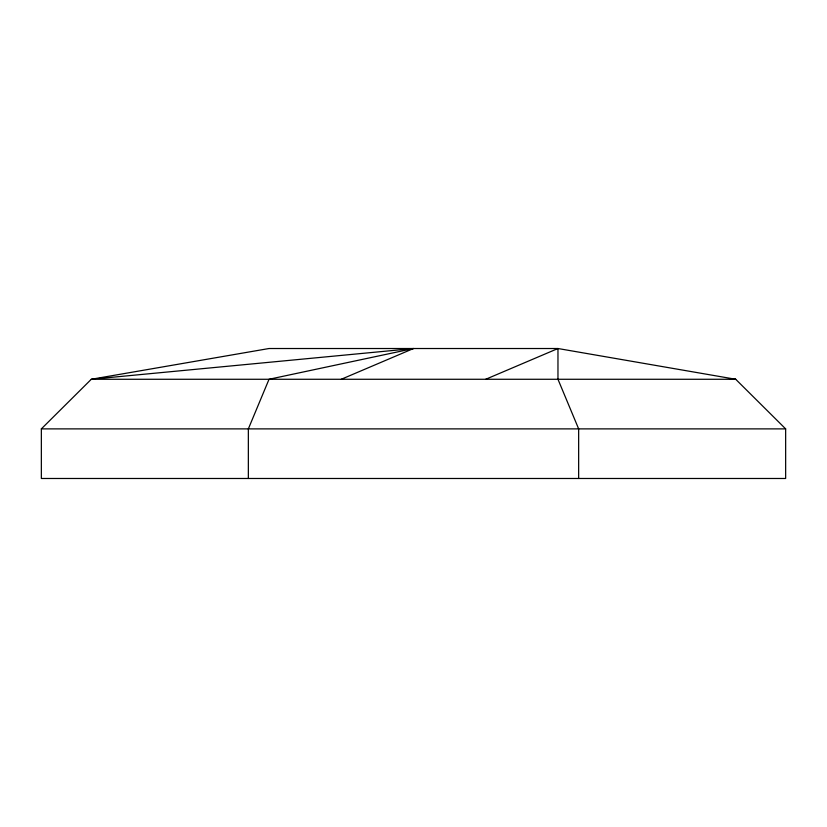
<?xml version="1.0" encoding="UTF-8"?>
<svg xmlns="http://www.w3.org/2000/svg" width="827" height="827" viewBox="0 0 827 827"><rect width="100%" height="100%" fill="white"/><g stroke="black" fill="none" stroke-linecap="round" stroke-linejoin="round"><path stroke-width="1.24" d="M41.35 428.882L91.301 379.273L269.033 348.518L557.967 348.518L735.699 379.273L785.65 428.882L785.65 478.482L41.35 478.482L41.35 428.882L785.65 428.882M341.272 379.273L413.5 348.518L91.301 379.273L735.699 379.273L729.28 378.663M485.728 379.273L557.967 348.518L557.967 379.273L578.652 428.882L578.652 478.482M413.5 348.518L269.033 379.273L248.348 428.882L248.348 478.482"/></g></svg>
